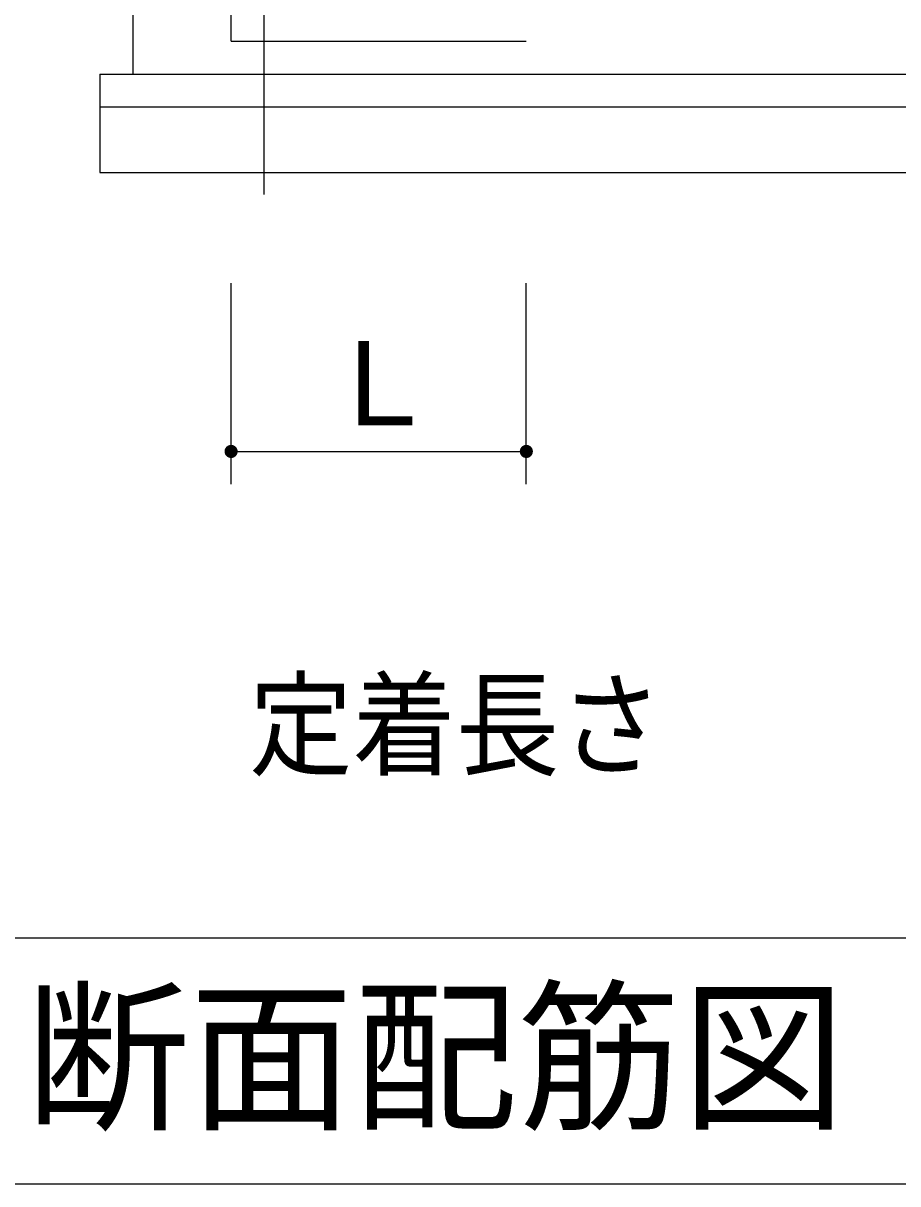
# Model space of a CAD drawing. Units: millimetres, scale not verified. Extents: x -14850 to 14850, y -10500 to 10500.
# Drawn here: x -2304 to -971, y -2321 to -551 of the extents above; entities that cross this region are included whole.
import ezdxf
from ezdxf.enums import TextEntityAlignment as Align

# ---------------------------------------------------------------- set-up
doc = ezdxf.new("R2010")
doc.units = ezdxf.units.MM
doc.header["$LTSCALE"] = 50
doc.linetypes.add('CHAIN2', pattern=[12, 9, -1, 1, -1])
doc.layers.add('0-0_機器', color=3, linetype='Continuous', lineweight=25)
doc.layers.add('0-5_製作', color=5, linetype='Continuous', lineweight=25)
doc.styles.add('ＭＳ ゴシック', font='')
doc.styles.get('ＭＳ ゴシック').set_extended_font_data('MS Gothic')

msp = doc.modelspace()

# ---------------------------------------------------------------- linework, layer by layer
at = {"layer": '0-0_機器', "color": 2, "linetype": 'CHAIN2'}
msp.add_line((-1936.81, 1888.43), (-1936.81, -812.3), dxfattribs=at)
at = {"layer": '0-0_機器', "color": 2}
for p, q in [((-2136.81, -428.71), (-2136.81, -628.71)), ((-2186.81, -628.71), (413.19, -628.71)), ((-2186.81, -678.71), (413.19, -678.71))]:
    msp.add_line(p, q, dxfattribs=at)
at = {"layer": '0-0_機器'}
for p, q in [((-1986.81, -578.71), (-1536.81, -578.71)), ((-2486.81, -1945.89), (713.2, -1945.89)), ((-2486.81, -2320.89), (713.2, -2320.89))]:
    msp.add_line(p, q, dxfattribs=at)
msp.add_lwpolyline([(-1986.81, -578.71), (-1986.81, 1801.29), (-1536.81, 1801.29)], dxfattribs=at)
at = {"layer": '0-0_機器', "color": 2}
msp.add_lwpolyline([(-2186.81, -628.71), (-2186.81, -778.71), (413.19, -778.71)], dxfattribs=at)
at = {"layer": '0-5_製作', "color": 2}
for p, q in [((-1986.81, -1254.21), (-1986.81, -947.62)), ((-1536.81, -1254.21), (-1536.81, -947.62)), ((-1986.81, -1204.21), (-1536.81, -1204.21))]:
    msp.add_line(p, q, dxfattribs=at)
at = {"layer": '0-5_製作'}
for points in [[(-1996.63, -1202.34), (-1986.81, -1204.21), (-1996.79, -1203.58)], [(-1996.32, -1201.12), (-1986.81, -1204.21), (-1996.63, -1202.34)], [(-1995.86, -1199.95), (-1986.81, -1204.21), (-1996.32, -1201.12)], [(-1995.25, -1198.85), (-1986.81, -1204.21), (-1995.86, -1199.95)], [(-1994.51, -1197.84), (-1986.81, -1204.21), (-1995.25, -1198.85)], [(-1993.65, -1196.92), (-1986.81, -1204.21), (-1994.51, -1197.84)], [(-1992.69, -1196.12), (-1986.81, -1204.21), (-1993.65, -1196.92)], [(-1991.63, -1195.45), (-1986.81, -1204.21), (-1992.69, -1196.12)], [(-1991.63, -1195.45), (-1986.81, -1194.21), (-1986.81, -1204.21)], [(-1990.49, -1194.91), (-1986.81, -1194.21), (-1991.63, -1195.45)], [(-1989.3, -1194.52), (-1986.81, -1194.21), (-1990.49, -1194.91)], [(-1988.06, -1194.29), (-1986.81, -1194.21), (-1989.3, -1194.52)], [(-1986.81, -1194.21), (-1976.81, -1204.21), (-1986.81, -1204.21)], [(-1986.18, -1194.23), (-1976.81, -1204.21), (-1986.81, -1194.21)], [(-1984.93, -1194.39), (-1976.81, -1204.21), (-1986.18, -1194.23)], [(-1983.72, -1194.7), (-1976.81, -1204.21), (-1984.93, -1194.39)], [(-1982.55, -1195.16), (-1976.81, -1204.21), (-1983.72, -1194.7)], [(-1981.45, -1195.77), (-1976.81, -1204.21), (-1982.55, -1195.16)], [(-1981.45, -1195.77), (-1976.89, -1202.96), (-1976.81, -1204.21)], [(-1980.43, -1196.51), (-1976.89, -1202.96), (-1981.45, -1195.77)], [(-1980.43, -1196.51), (-1977.12, -1201.72), (-1976.89, -1202.96)], [(-1979.52, -1197.37), (-1977.12, -1201.72), (-1980.43, -1196.51)], [(-1979.52, -1197.37), (-1977.51, -1200.53), (-1977.12, -1201.72)], [(-1978.72, -1198.33), (-1977.51, -1200.53), (-1979.52, -1197.37)], [(-1978.72, -1198.33), (-1978.05, -1199.39), (-1977.51, -1200.53)], [(-1546.63, -1202.34), (-1536.81, -1204.21), (-1546.79, -1203.58)], [(-1546.32, -1201.12), (-1536.81, -1204.21), (-1546.63, -1202.34)], [(-1545.85, -1199.95), (-1536.81, -1204.21), (-1546.32, -1201.12)], [(-1545.25, -1198.85), (-1536.81, -1204.21), (-1545.85, -1199.95)], [(-1544.51, -1197.84), (-1536.81, -1204.21), (-1545.25, -1198.85)], [(-1543.65, -1196.92), (-1536.81, -1204.21), (-1544.51, -1197.84)], [(-1542.68, -1196.12), (-1536.81, -1204.21), (-1543.65, -1196.92)], [(-1542.68, -1196.12), (-1536.81, -1194.21), (-1536.81, -1204.21)], [(-1541.62, -1195.45), (-1536.81, -1194.21), (-1542.68, -1196.12)], [(-1540.49, -1194.91), (-1536.81, -1194.21), (-1541.62, -1195.45)], [(-1539.29, -1194.52), (-1536.81, -1194.21), (-1540.49, -1194.91)], [(-1538.06, -1194.29), (-1536.81, -1194.21), (-1539.29, -1194.52)], [(-1536.81, -1194.21), (-1526.81, -1204.21), (-1536.81, -1204.21)], [(-1536.18, -1194.23), (-1526.81, -1204.21), (-1536.81, -1194.21)], [(-1534.93, -1194.39), (-1526.81, -1204.21), (-1536.18, -1194.23)], [(-1533.72, -1194.7), (-1526.81, -1204.21), (-1534.93, -1194.39)], [(-1533.72, -1194.7), (-1526.89, -1202.96), (-1526.81, -1204.21)], [(-1532.55, -1195.16), (-1526.89, -1202.96), (-1533.72, -1194.7)], [(-1532.55, -1195.16), (-1527.12, -1201.72), (-1526.89, -1202.96)], [(-1531.45, -1195.77), (-1527.12, -1201.72), (-1532.55, -1195.16)], [(-1531.45, -1195.77), (-1527.51, -1200.53), (-1527.12, -1201.72)], [(-1530.43, -1196.51), (-1527.51, -1200.53), (-1531.45, -1195.77)], [(-1530.43, -1196.51), (-1528.04, -1199.39), (-1527.51, -1200.53)], [(-1529.52, -1197.37), (-1528.04, -1199.39), (-1530.43, -1196.51)], [(-1529.52, -1197.37), (-1528.72, -1198.33), (-1528.04, -1199.39)], [(-1996.79, -1203.58), (-1986.81, -1204.21), (-1996.81, -1204.21)], [(-1996.81, -1204.21), (-1992.17, -1212.65), (-1996.73, -1205.46)], [(-1996.81, -1204.21), (-1991.07, -1213.26), (-1992.17, -1212.65)], [(-1986.81, -1204.21), (-1991.07, -1213.26), (-1996.81, -1204.21)], [(-1996.73, -1205.46), (-1993.18, -1211.92), (-1996.49, -1206.7)], [(-1996.73, -1205.46), (-1992.17, -1212.65), (-1993.18, -1211.92)], [(-1996.49, -1206.7), (-1994.1, -1211.06), (-1996.11, -1207.89)], [(-1996.49, -1206.7), (-1993.18, -1211.92), (-1994.1, -1211.06)], [(-1996.11, -1207.89), (-1994.9, -1210.09), (-1995.57, -1209.03)], [(-1996.11, -1207.89), (-1994.1, -1211.06), (-1994.9, -1210.09)], [(-1986.81, -1204.21), (-1989.9, -1213.72), (-1991.07, -1213.26)], [(-1986.81, -1204.21), (-1988.68, -1214.03), (-1989.9, -1213.72)], [(-1986.81, -1204.21), (-1987.44, -1214.19), (-1988.68, -1214.03)], [(-1986.81, -1204.21), (-1986.81, -1214.21), (-1987.44, -1214.19)], [(-1986.81, -1204.21), (-1985.55, -1214.13), (-1986.81, -1214.21)], [(-1986.81, -1204.21), (-1984.32, -1213.9), (-1985.55, -1214.13)], [(-1986.81, -1204.21), (-1983.13, -1213.51), (-1984.32, -1213.9)], [(-1986.81, -1204.21), (-1981.99, -1212.97), (-1983.13, -1213.51)], [(-1986.81, -1204.21), (-1980.93, -1212.3), (-1981.99, -1212.97)], [(-1976.81, -1204.21), (-1980.93, -1212.3), (-1986.81, -1204.21)], [(-1976.81, -1204.21), (-1979.96, -1211.5), (-1980.93, -1212.3)], [(-1976.81, -1204.21), (-1979.1, -1210.58), (-1979.96, -1211.5)], [(-1976.81, -1204.21), (-1978.36, -1209.57), (-1979.1, -1210.58)], [(-1976.81, -1204.21), (-1977.76, -1208.47), (-1978.36, -1209.57)], [(-1976.81, -1204.21), (-1977.3, -1207.3), (-1977.76, -1208.47)], [(-1976.81, -1204.21), (-1976.99, -1206.08), (-1977.3, -1207.3)], [(-1976.81, -1204.21), (-1976.83, -1204.84), (-1976.99, -1206.08)], [(-1546.79, -1203.58), (-1536.81, -1204.21), (-1546.81, -1204.21)], [(-1546.81, -1204.21), (-1539.9, -1213.72), (-1546.73, -1205.46)], [(-1546.81, -1204.21), (-1538.68, -1214.03), (-1539.9, -1213.72)], [(-1536.81, -1204.21), (-1538.68, -1214.03), (-1546.81, -1204.21)], [(-1546.73, -1205.46), (-1541.06, -1213.26), (-1546.49, -1206.7)], [(-1546.73, -1205.46), (-1539.9, -1213.72), (-1541.06, -1213.26)], [(-1546.49, -1206.7), (-1542.16, -1212.65), (-1546.1, -1207.89)], [(-1546.49, -1206.7), (-1541.06, -1213.26), (-1542.16, -1212.65)], [(-1546.1, -1207.89), (-1543.18, -1211.92), (-1545.57, -1209.03)], [(-1546.1, -1207.89), (-1542.16, -1212.65), (-1543.18, -1211.92)], [(-1545.57, -1209.03), (-1544.1, -1211.06), (-1544.9, -1210.09)], [(-1545.57, -1209.03), (-1543.18, -1211.92), (-1544.1, -1211.06)], [(-1536.81, -1204.21), (-1537.43, -1214.19), (-1538.68, -1214.03)], [(-1536.81, -1204.21), (-1536.81, -1214.21), (-1537.43, -1214.19)], [(-1536.81, -1204.21), (-1535.55, -1214.13), (-1536.81, -1214.21)], [(-1536.81, -1204.21), (-1534.32, -1213.9), (-1535.55, -1214.13)], [(-1536.81, -1204.21), (-1533.13, -1213.51), (-1534.32, -1213.9)], [(-1536.81, -1204.21), (-1531.99, -1212.97), (-1533.13, -1213.51)], [(-1536.81, -1204.21), (-1530.93, -1212.3), (-1531.99, -1212.97)], [(-1536.81, -1204.21), (-1529.96, -1211.5), (-1530.93, -1212.3)], [(-1526.81, -1204.21), (-1529.96, -1211.5), (-1536.81, -1204.21)], [(-1526.81, -1204.21), (-1529.1, -1210.58), (-1529.96, -1211.5)], [(-1526.81, -1204.21), (-1528.36, -1209.57), (-1529.1, -1210.58)], [(-1526.81, -1204.21), (-1527.76, -1208.47), (-1528.36, -1209.57)], [(-1526.81, -1204.21), (-1527.3, -1207.3), (-1527.76, -1208.47)], [(-1526.81, -1204.21), (-1526.98, -1206.08), (-1527.3, -1207.3)], [(-1526.81, -1204.21), (-1526.83, -1204.84), (-1526.98, -1206.08)]]:
    msp.add_solid(points, dxfattribs=at)

# ---------------------------------------------------------------- texts
at = {"layer": '0-0_機器', "color": 4, "style": 'ＭＳ ゴシック'}
msp.add_text('断面配筋図', height=183.3, dxfattribs=at).set_placement((-2300.37, -2274.24), align=Align.BOTTOM_LEFT)
at = {"layer": '0-5_製作', "color": 4, "style": 'ＭＳ ゴシック'}
msp.add_text('Ｌ', height=128.4, dxfattribs=at).set_placement((-1845.93, -1203.08), align=Align.BOTTOM_LEFT)
at = {"layer": '0-5_製作', "color": 4, "style": 'ＭＳ ゴシック', "width": 0.9}
msp.add_text('定着長さ', height=128.3, dxfattribs=at).set_placement((-1959.22, -1723.44), align=Align.BOTTOM_LEFT)

doc.saveas('drawing.dxf')
